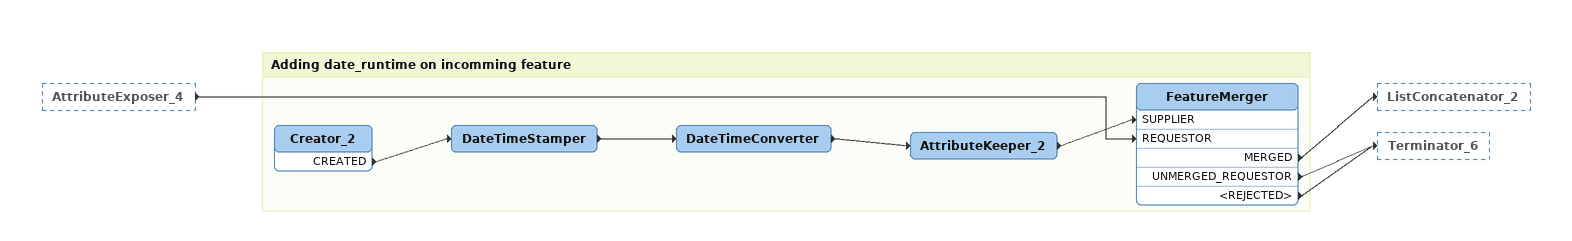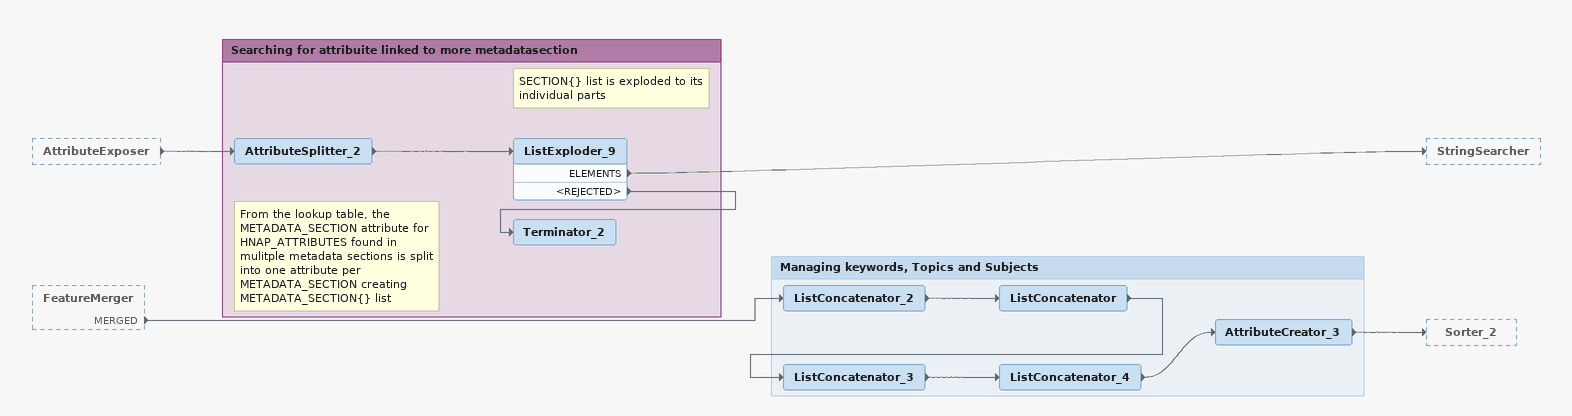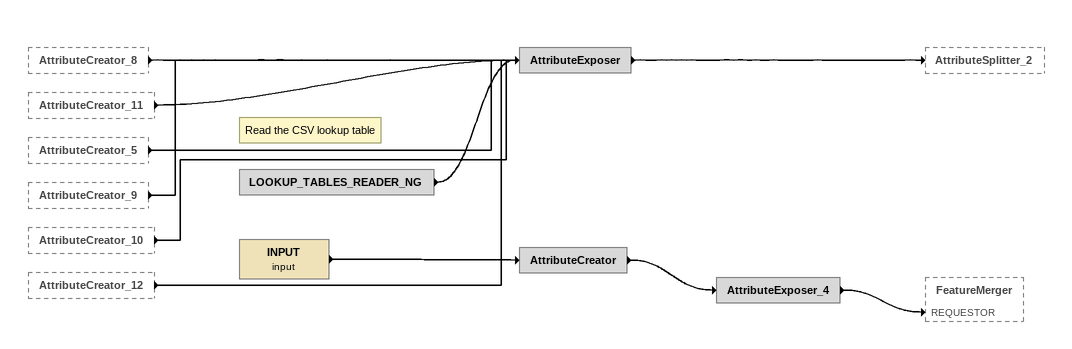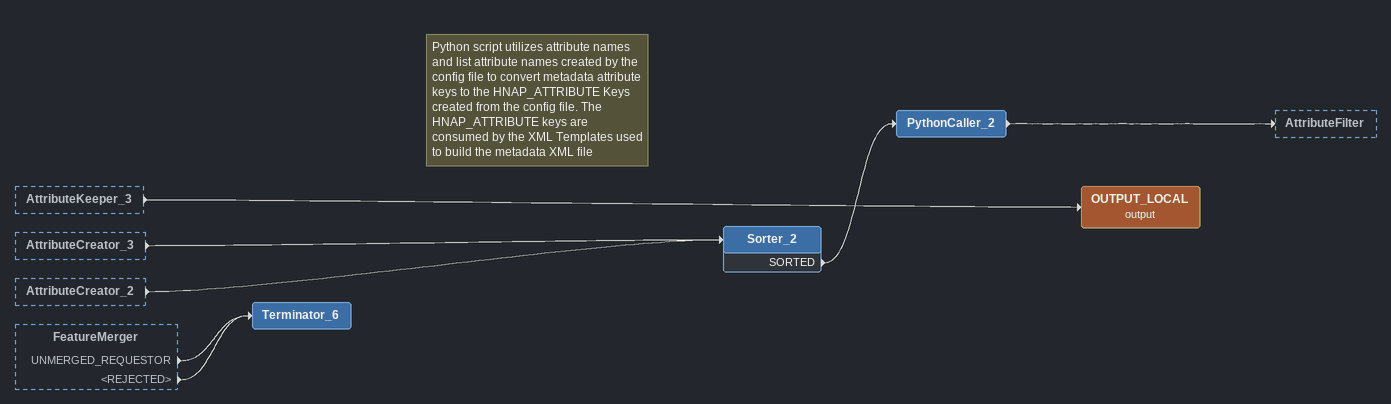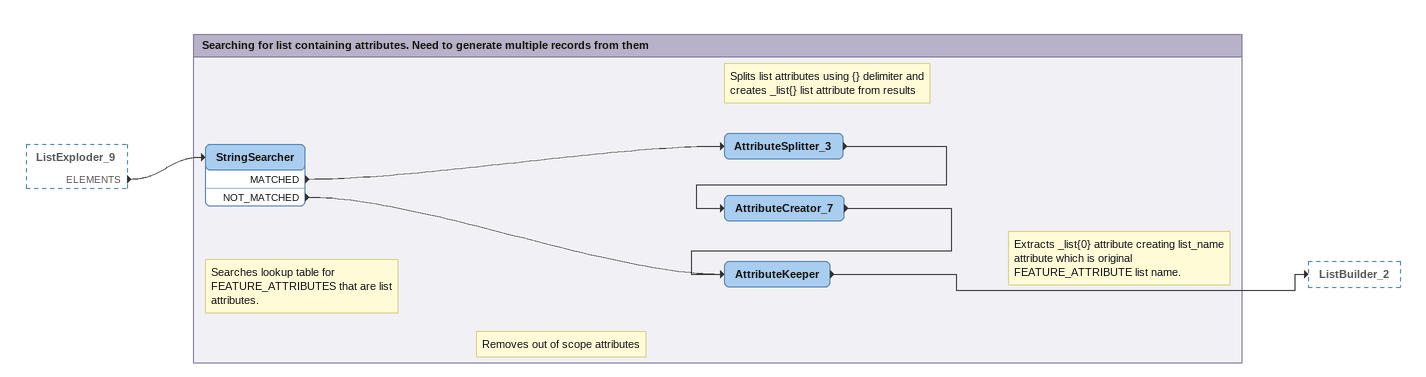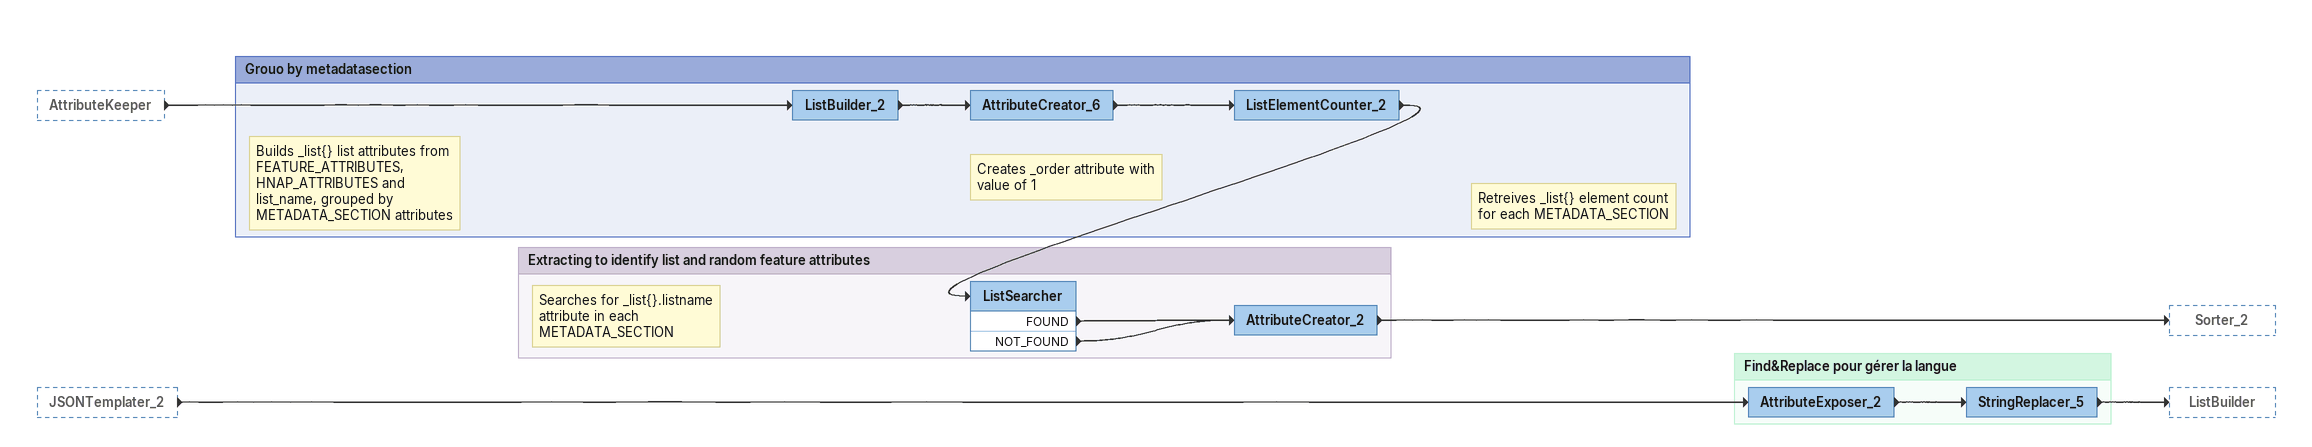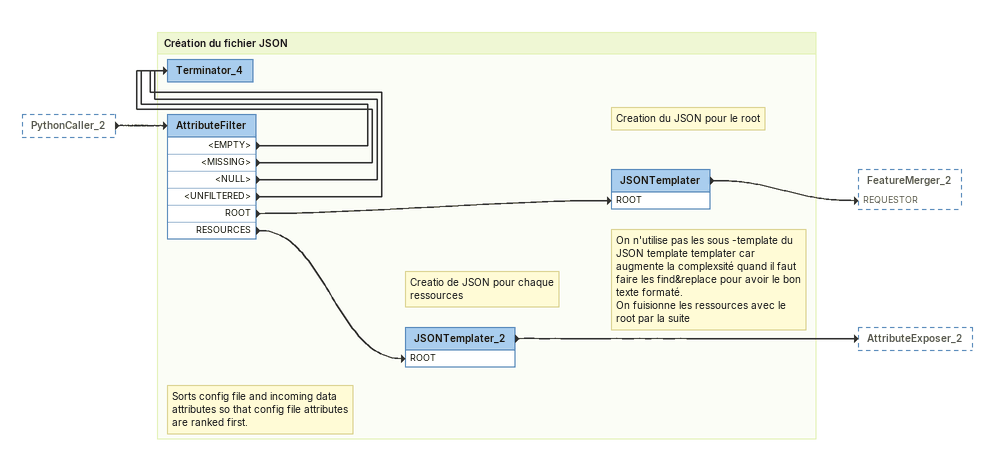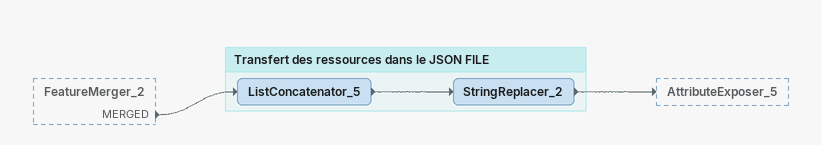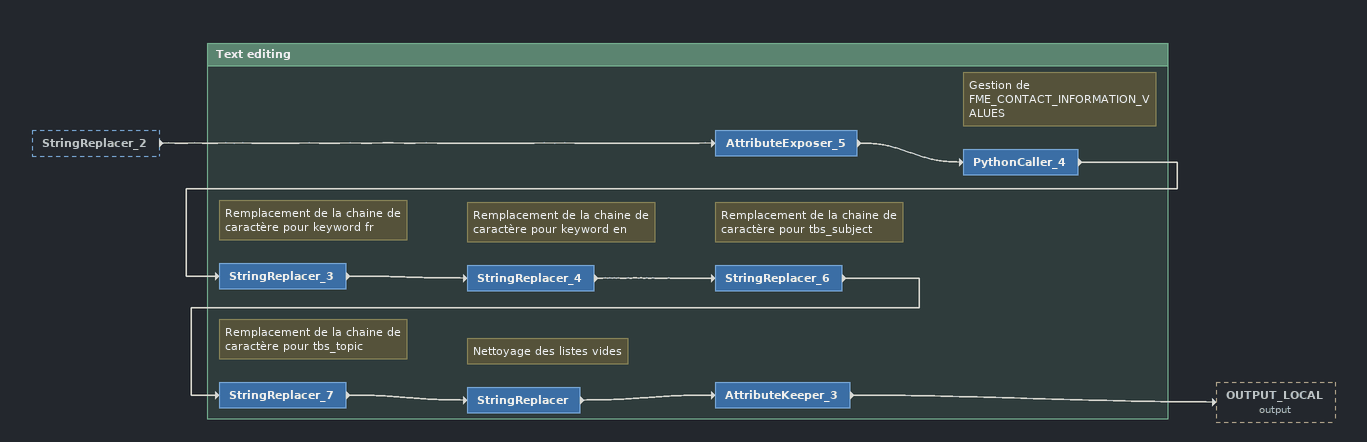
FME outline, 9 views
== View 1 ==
AttributeExposer_4 [outside]
    -> FeatureMerger [REQUESTOR]

Bookmark: Adding date_runtime on incomming feature
Creator_2
    CREATED -> DateTimeStamper
DateTimeStamper
    -> DateTimeConverter
DateTimeConverter
    -> AttributeKeeper_2
AttributeKeeper_2
    -> FeatureMerger [SUPPLIER]
FeatureMerger
    MERGED -> ListConcatenator_2
    UNMERGED_REQUESTOR -> Terminator_6
    <REJECTED> -> Terminator_6

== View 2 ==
AttributeExposer [outside]
    -> AttributeSplitter_2
FeatureMerger [outside]
    MERGED -> ListConcatenator_2

Bookmark: Searching for attribuite linked to more metadatasection
Note: From the lookup table, the METADATA_SECTION attribute for HNAP_ATTRIBUTES found in mulitple metadata sections is split into one attribute per METADATA_SECTION creating METADATA_SECTION{} list
AttributeSplitter_2
    -> ListExploder_9
Note: SECTION{} list is exploded to its individual parts
ListExploder_9
    ELEMENTS -> StringSearcher
    <REJECTED> -> Terminator_2
Terminator_2

Bookmark: Managing keywords, Topics and Subjects
ListConcatenator_2
    -> ListConcatenator
ListConcatenator
    -> ListConcatenator_3
ListConcatenator_3
    -> ListConcatenator_4
ListConcatenator_4
    -> AttributeCreator_3
AttributeCreator_3
    -> Sorter_2

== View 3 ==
AttributeCreator_8 [outside]
    -> AttributeExposer
AttributeCreator_11 [outside]
    -> AttributeExposer
AttributeCreator_5 [outside]
    -> AttributeExposer
AttributeCreator_9 [outside]
    -> AttributeExposer
AttributeCreator_10 [outside]
    -> AttributeExposer
AttributeCreator_12 [outside]
    -> AttributeExposer
Note: Read the CSV lookup table
LOOKUP_TABLES_READER_NG
    -> AttributeExposer
AttributeExposer
    -> AttributeSplitter_2
INPUT (input)
    -> AttributeCreator
AttributeCreator
    -> AttributeExposer_4
AttributeExposer_4
    -> FeatureMerger [REQUESTOR]

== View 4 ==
AttributeKeeper_3 [outside]
    -> OUTPUT_LOCAL (output)
AttributeCreator_3 [outside]
    -> Sorter_2
AttributeCreator_2 [outside]
    -> Sorter_2
FeatureMerger [outside]
    UNMERGED_REQUESTOR -> Terminator_6
    <REJECTED> -> Terminator_6
Sorter_2
    SORTED -> PythonCaller_2
Note: Python script utilizes attribute names and list attribute names created by the config file to convert metadata attribute keys to the HNAP_ATTRIBUTE Keys created from the config file. The HNAP_ATTRIBUTE keys are consumed by the XML Templates used to build the metadata XML file
PythonCaller_2
    -> AttributeFilter
OUTPUT_LOCAL (output)
Terminator_6

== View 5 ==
ListExploder_9 [outside]
    ELEMENTS -> StringSearcher

Bookmark: Searching for list containing attributes. Need to generate multiple records from them
Note: Searches lookup table for FEATURE_ATTRIBUTES that are list attributes.
StringSearcher
    MATCHED -> AttributeSplitter_3
    NOT_MATCHED -> AttributeKeeper
Note: Splits list attributes using {} delimiter and creates _list{} list attribute from results
AttributeSplitter_3
    -> AttributeCreator_7
Note: Extracts _list{0} attribute creating list_name attribute which is original FEATURE_ATTRIBUTE list name.
AttributeCreator_7
    -> AttributeKeeper
Note: Removes out of scope attributes
AttributeKeeper
    -> ListBuilder_2

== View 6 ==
AttributeKeeper [outside]
    -> ListBuilder_2
JSONTemplater_2 [outside]
    -> AttributeExposer_2

Bookmark: Grouo by metadatasection
Note: Builds _list{} list attributes from FEATURE_ATTRIBUTES, HNAP_ATTRIBUTES and list_name, grouped by METADATA_SECTION attributes
ListBuilder_2
    -> AttributeCreator_6
Note: Creates _order attribute with value of 1
AttributeCreator_6
    -> ListElementCounter_2
Note: Retreives _list{} element count for each METADATA_SECTION
ListElementCounter_2
    -> ListSearcher

Bookmark: Extracting to identify list and random feature attributes
Note: Searches for _list{}.listname attribute in each METADATA_SECTION
ListSearcher
    FOUND -> AttributeCreator_2
    NOT_FOUND -> AttributeCreator_2
AttributeCreator_2
    -> Sorter_2

Bookmark: Find&Replace pour gérer la langue
AttributeExposer_2
    -> StringReplacer_5
StringReplacer_5
    -> ListBuilder

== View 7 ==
PythonCaller_2 [outside]
    -> AttributeFilter

Bookmark: Création du fichier JSON
AttributeFilter
    <EMPTY> -> Terminator_4
    <MISSING> -> Terminator_4
    <NULL> -> Terminator_4
    <UNFILTERED> -> Terminator_4
    ROOT -> JSONTemplater [ROOT]
    RESOURCES -> JSONTemplater_2 [ROOT]
Terminator_4
Note: Creation du JSON pour le root
JSONTemplater
    -> FeatureMerger_2 [REQUESTOR]
Note: Sorts config file and incoming data attributes so that config file attributes are ranked first.
Note: Creatio de JSON pour chaque ressources
Note: On n'utilise pas les sous -template du JSON template templater car augmente la complexsité quand il faut faire les find&replace pour avoir le bon texte formaté. / On fuisionne les ressources avec le root par la suite
JSONTemplater_2
    -> AttributeExposer_2

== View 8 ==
FeatureMerger_2 [outside]
    MERGED -> ListConcatenator_5

Bookmark: Transfert des ressources dans le JSON FILE
ListConcatenator_5
    -> StringReplacer_2
StringReplacer_2
    -> AttributeExposer_5

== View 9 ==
StringReplacer_2 [outside]
    -> AttributeExposer_5

Bookmark: Text editing
AttributeExposer_5
    -> PythonCaller_4
Note: Gestion de FME_CONTACT_INFORMATION_VALUES
PythonCaller_4
    -> StringReplacer_3
Note: Remplacement de la chaine de caractère pour keyword fr
StringReplacer_3
    -> StringReplacer_4
Note: Remplacement de la chaine de caractère pour keyword en
StringReplacer_4
    -> StringReplacer_6
Note: Remplacement de la chaine de caractère pour tbs_subject
StringReplacer_6
    -> StringReplacer_7
Note: Remplacement de la chaine de caractère pour tbs_topic
StringReplacer_7
    -> StringReplacer
Note: Nettoyage des listes vides
StringReplacer
    -> AttributeKeeper_3
AttributeKeeper_3
    -> OUTPUT_LOCAL (output)
